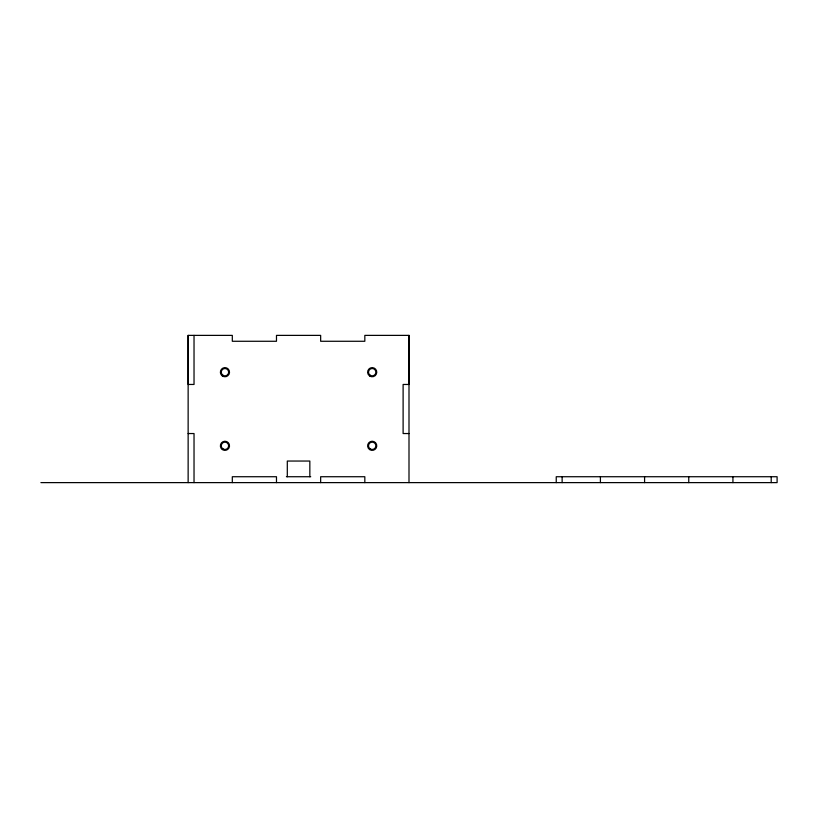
<?xml version="1.0" encoding="UTF-8"?>
<svg xmlns="http://www.w3.org/2000/svg" width="818" height="818" viewBox="0 0 818 818"><rect width="100%" height="100%" fill="white"/><g stroke="black" fill="none" stroke-linecap="round" stroke-linejoin="round"><path stroke-width="1.23" d="M409 482.62L409 335.38L364.828 335.38L364.828 341.27L320.656 341.27L320.656 335.38L276.484 335.38L276.484 341.27L232.312 341.27L232.312 335.38L188.14 335.38L188.14 384.46L194.03 384.46L194.03 335.38M409 335.38L409 384.46L403.11 384.46L403.11 433.54L409 433.54M188.14 433.54L194.03 433.54L194.03 482.62M286.412 476.73L310.728 476.73M40.9 482.62L777.1 482.62L777.1 476.73L556.24 476.73L556.24 482.62M771.21 476.73L771.21 482.62M732.928 476.73L732.928 482.62M688.756 476.73L688.756 482.62M644.584 476.73L644.584 482.62M600.412 476.73L600.412 482.62M562.13 476.73L562.13 482.62M364.828 482.62L364.828 476.73L320.656 476.73L320.656 482.62M309.838 476.73L309.838 461.045L287.302 461.045L287.302 476.73M276.484 482.62L276.484 476.73L232.312 476.73L232.312 482.62M188.14 335.38L188.14 482.62M222.833 375.196A3.681 3.681 0 0 0 228.621 372.517A3.681 3.681 0 0 0 223.406 368.846A3.681 3.681 0 0 0 222.833 375.196M223.109 449A3.681 3.681 0 0 0 228.631 445.81A3.681 3.681 0 0 0 223.109 442.62A3.681 3.681 0 0 0 223.109 449M370.349 449A3.681 3.681 0 0 0 375.871 445.81A3.681 3.681 0 0 0 370.349 442.62A3.681 3.681 0 0 0 370.349 449M370.073 375.196A3.681 3.681 0 0 0 375.861 372.517A3.681 3.681 0 0 0 370.646 368.846A3.681 3.681 0 0 0 370.073 375.196M222.322 449.542A4.56 4.56 0 0 0 229.5 446.219A4.56 4.56 0 0 0 223.028 441.669A4.56 4.56 0 0 0 222.322 449.542M369.562 449.542A4.56 4.56 0 0 0 376.74 446.219A4.56 4.56 0 0 0 370.268 441.669A4.56 4.56 0 0 0 369.562 449.542M369.562 375.922A4.56 4.56 0 0 0 376.74 372.599A4.56 4.56 0 0 0 370.268 368.049A4.56 4.56 0 0 0 369.562 375.922M222.322 375.922A4.56 4.56 0 0 0 229.5 372.599A4.56 4.56 0 0 0 223.028 368.049A4.56 4.56 0 0 0 222.322 375.922"/></g></svg>
